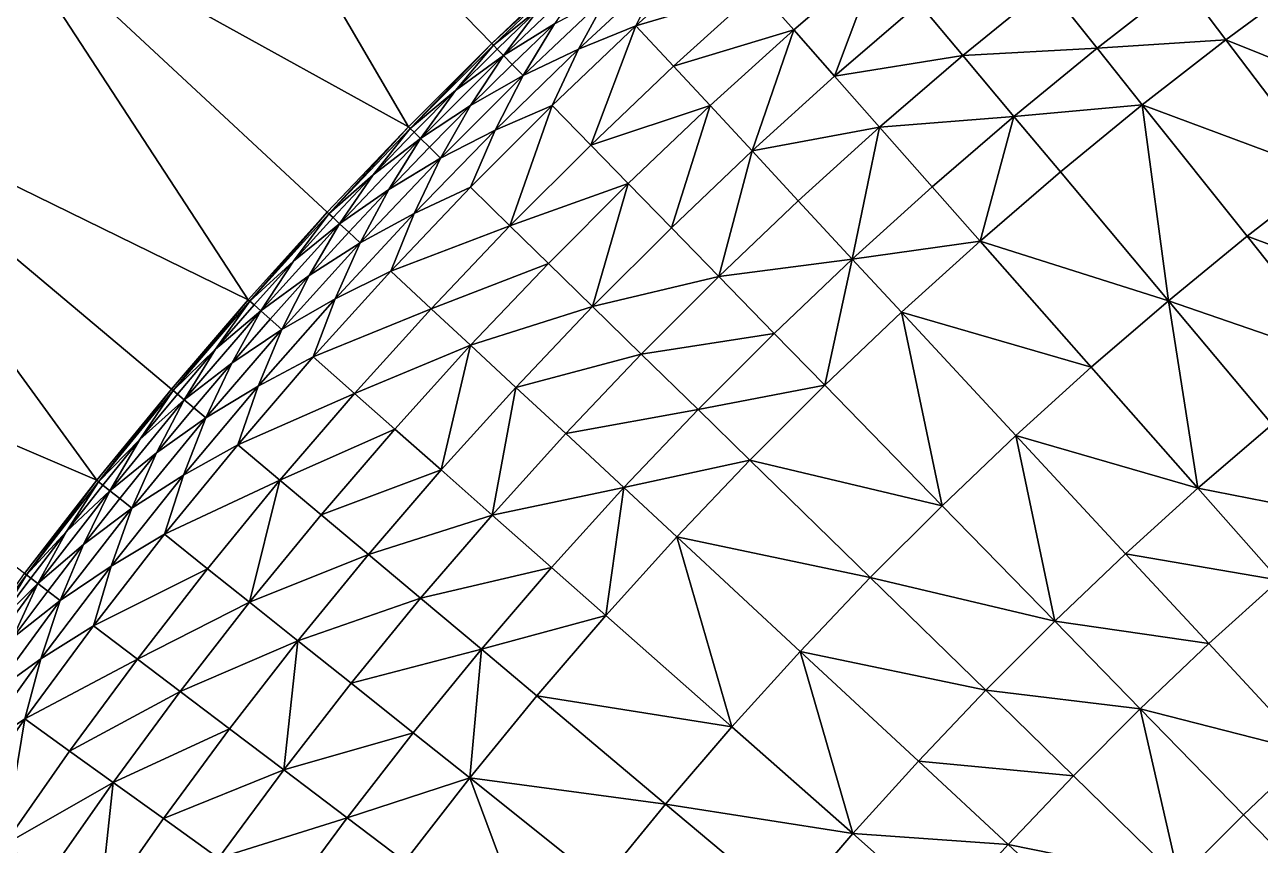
# Model space of a CAD drawing. Header units: millimetres. Extents: x -3750 to 5350, y -3750 to 3750.
# Drawn here: x -1993 to -1339, y 1366 to 1800 of the extents above; entities that cross this region are included whole.
import ezdxf

# ---------------------------------------------------------------- set-up
doc = ezdxf.new("R2010")
doc.units = ezdxf.units.MM
doc.header["$MEASUREMENT"] = 0
doc.layers.add('MESH_3D', color=2, linetype='CONTINUOUS')

msp = doc.modelspace()

# ---------------------------------------------------------------- linework, layer by layer
at = {"layer": 'MESH_3D'}
for points in [[(925.34, 3634.04, 32500), (-2410.45, 2872.67, 32500), (3378.63, -1627.06, 32500)], [(-2410.45, 2872.67, 32500), (-2264.27, -2989.25, 32500), (-1955.38, -3199.84, 32500)], [(3378.63, -1627.06, 32500), (-2410.45, 2872.67, 32500), (-1955.38, -3199.84, 32500)], [(-2015.89, 1870.48, 24200), (-1920.15, 1968.63, 24200), (-1789.67, 1745.59, 24000)], [(-1920.15, 1968.63, 24200), (-1700.43, 1832.63, 24000), (-1745.59, 1789.67, 24000)], [(-1920.15, 1968.63, 24200), (-1745.59, 1789.67, 24000), (-1789.67, 1745.59, 24000)], [(-2106.62, 1767.67, 24200), (-2015.89, 1870.48, 24200), (-1874.45, 1654.21, 24000)], [(-2015.89, 1870.48, 24200), (-1832.63, 1700.43, 24000), (-1874.45, 1654.21, 24000)], [(-2015.89, 1870.48, 24200), (-1789.67, 1745.59, 24000), (-1832.63, 1700.43, 24000)], [(-1669.3, 1799.07, -238.11), (-1623.93, 1840.13, -238.11), (-1604.61, 1818.24, -303.82)], [(-1654.68, 1828.52, -205.25), (-1623.93, 1840.13, -238.11), (-1669.3, 1799.07, -238.11)], [(-1699.63, 1831.76, -38.42), (-1745.59, 1789.67), (-1700.43, 1832.63)], [(-1700.43, 1832.63, 24000), (-1700.43, 1832.63), (-1745.59, 1789.67)], [(-1745.59, 1789.67, 24000), (-1700.43, 1832.63, 24000), (-1745.59, 1789.67)], [(-1744.77, 1788.82, -38.42), (-1745.59, 1789.67), (-1699.63, 1831.76, -38.42)], [(-1720.29, 1808.29, -71.93), (-1744.77, 1788.82, -38.42), (-1699.63, 1831.76, -38.42)], [(-1604.61, 1818.24, -303.82), (-1540.52, 1835.92, -355.73), (-1585.82, 1796.95, -355.73)], [(-1585.82, 1796.95, -355.73), (-1540.52, 1835.92, -355.73), (-1564.18, 1772.43, -406.77)], [(-1540.52, 1835.92, -355.73), (-1519.5, 1810.87, -406.77), (-1564.18, 1772.43, -406.77)], [(-1712.5, 1800.1, -138.74), (-1739.39, 1783.31, -105.25), (-1694.39, 1826.12, -105.25)], [(-1720.29, 1808.29, -71.93), (-1694.39, 1826.12, -105.25), (-1739.39, 1783.31, -105.25)], [(-1699.76, 1786.7, -205.25), (-1684.28, 1815.23, -171.85), (-1654.68, 1828.52, -205.25)], [(-1699.76, 1786.7, -205.25), (-1654.68, 1828.52, -205.25), (-1669.3, 1799.07, -238.11)], [(-1380.26, 1822.2, -506.08), (-1312.04, 1824.93, -547.31), (-1357.13, 1791.65, -547.31)], [(-1357.13, 1791.65, -547.31), (-1312.04, 1824.93, -547.31), (-1260.11, 1752.71, -630.5)], [(-1669.3, 1799.07, -238.11), (-1604.61, 1818.24, -303.82), (-1649.44, 1777.67, -303.82)], [(-1649.44, 1777.67, -303.82), (-1604.61, 1818.24, -303.82), (-1585.82, 1796.95, -355.73)], [(-1519.5, 1810.87, -406.77), (-1451.45, 1820.06, -455.71), (-1496.37, 1783.31, -455.71)], [(-1496.37, 1783.31, -455.71), (-1451.45, 1820.06, -455.71), (-1425.26, 1787.22, -506.08)], [(-1451.45, 1820.06, -455.71), (-1380.26, 1822.2, -506.08), (-1425.26, 1787.22, -506.08)], [(-1425.26, 1787.22, -506.08), (-1380.26, 1822.2, -506.08), (-1357.13, 1791.65, -547.31)], [(-1699.76, 1786.7, -205.25), (-1729.02, 1772.67, -171.85), (-1684.28, 1815.23, -171.85)], [(-1712.5, 1800.1, -138.74), (-1684.28, 1815.23, -171.85), (-1729.02, 1772.67, -171.85)], [(-1742.7, 1786.7, -71.93), (-1744.77, 1788.82, -38.42), (-1720.29, 1808.29, -71.93)], [(-1742.7, 1786.7, -71.93), (-1720.29, 1808.29, -71.93), (-1739.39, 1783.31, -105.25)], [(-1564.18, 1772.43, -406.77), (-1519.5, 1810.87, -406.77), (-1496.37, 1783.31, -455.71)], [(-1734.81, 1778.61, -138.74), (-1739.39, 1783.31, -105.25), (-1712.5, 1800.1, -138.74)], [(-1734.81, 1778.61, -138.74), (-1712.5, 1800.1, -138.74), (-1729.02, 1772.67, -171.85)], [(-1713.63, 1756.9, -238.11), (-1669.3, 1799.07, -238.11), (-1693.25, 1736, -303.82)], [(-1699.76, 1786.7, -205.25), (-1669.3, 1799.07, -238.11), (-1713.63, 1756.9, -238.11)], [(-1669.3, 1799.07, -238.11), (-1649.44, 1777.67, -303.82), (-1693.25, 1736, -303.82)], [(-1649.44, 1777.67, -303.82), (-1585.82, 1796.95, -355.73), (-1630.12, 1756.85, -355.73)], [(-1630.12, 1756.85, -355.73), (-1585.82, 1796.95, -355.73), (-1607.88, 1732.88, -406.77)], [(-1585.82, 1796.95, -355.73), (-1564.18, 1772.43, -406.77), (-1607.88, 1732.88, -406.77)], [(-1425.26, 1787.22, -506.08), (-1357.13, 1791.65, -547.31), (-1401.37, 1757.26, -547.31)], [(-1401.37, 1757.26, -547.31), (-1357.13, 1791.65, -547.31), (-1303.42, 1720.75, -630.5)], [(-1357.13, 1791.65, -547.31), (-1260.11, 1752.71, -630.5), (-1303.42, 1720.75, -630.5)], [(-1788.82, 1744.77, -38.42), (-1789.67, 1745.59), (-1745.59, 1789.67)], [(-1789.67, 1745.59, 24000), (-1745.59, 1789.67, 24000), (-1745.59, 1789.67)], [(-1789.67, 1745.59, 24000), (-1745.59, 1789.67), (-1789.67, 1745.59)], [(-1788.82, 1744.77, -38.42), (-1745.59, 1789.67), (-1744.77, 1788.82, -38.42)], [(-1764.84, 1764.84, -71.93), (-1788.82, 1744.77, -38.42), (-1744.77, 1788.82, -38.42)], [(-1764.84, 1764.84, -71.93), (-1744.77, 1788.82, -38.42), (-1742.7, 1786.7, -71.93)], [(-1764.84, 1764.84, -71.93), (-1742.7, 1786.7, -71.93), (-1739.39, 1783.31, -105.25)], [(-1743.77, 1743.77, -205.25), (-1729.02, 1772.67, -171.85), (-1699.76, 1786.7, -205.25)], [(-1743.77, 1743.77, -205.25), (-1699.76, 1786.7, -205.25), (-1713.63, 1756.9, -238.11)], [(-1496.37, 1783.31, -455.71), (-1425.26, 1787.22, -506.08), (-1469.38, 1751.13, -506.08)], [(-1469.38, 1751.13, -506.08), (-1425.26, 1787.22, -506.08), (-1401.37, 1757.26, -547.31)], [(-1756.84, 1756.84, -138.74), (-1783.31, 1739.39, -105.25), (-1739.39, 1783.31, -105.25)], [(-1764.84, 1764.84, -71.93), (-1739.39, 1783.31, -105.25), (-1783.31, 1739.39, -105.25)], [(-1756.84, 1756.84, -138.74), (-1739.39, 1783.31, -105.25), (-1734.81, 1778.61, -138.74)], [(-1756.84, 1756.84, -138.74), (-1734.81, 1778.61, -138.74), (-1729.02, 1772.67, -171.85)], [(-1564.18, 1772.43, -406.77), (-1496.37, 1783.31, -455.71), (-1540.36, 1745.45, -455.71)], [(-1540.36, 1745.45, -455.71), (-1496.37, 1783.31, -455.71), (-1469.38, 1751.13, -506.08)], [(-1743.77, 1743.77, -205.25), (-1772.67, 1729.02, -171.85), (-1729.02, 1772.67, -171.85)], [(-1756.84, 1756.84, -138.74), (-1729.02, 1772.67, -171.85), (-1772.67, 1729.02, -171.85)], [(-1693.25, 1736, -303.82), (-1649.44, 1777.67, -303.82), (-1630.12, 1756.85, -355.73)], [(-1607.88, 1732.88, -406.77), (-1564.18, 1772.43, -406.77), (-1540.36, 1745.45, -455.71)], [(-2192.11, 1660.46, 24200), (-2106.62, 1767.67, 24200), (-1954.58, 1558.72, 24000)], [(-2106.62, 1767.67, 24200), (-1874.45, 1654.21, 24000), (-1915.11, 1606.97, 24000)], [(-2106.62, 1767.67, 24200), (-1915.11, 1606.97, 24000), (-1954.58, 1558.72, 24000)], [(-1786.7, 1742.7, -71.93), (-1788.82, 1744.77, -38.42), (-1764.84, 1764.84, -71.93)], [(-1786.7, 1742.7, -71.93), (-1764.84, 1764.84, -71.93), (-1783.31, 1739.39, -105.25)], [(-1778.61, 1734.81, -138.74), (-1783.31, 1739.39, -105.25), (-1756.84, 1756.84, -138.74)], [(-1778.61, 1734.81, -138.74), (-1756.84, 1756.84, -138.74), (-1772.67, 1729.02, -171.85)], [(-1756.9, 1713.63, -238.11), (-1713.63, 1756.9, -238.11), (-1736, 1693.25, -303.82)], [(-1743.77, 1743.77, -205.25), (-1713.63, 1756.9, -238.11), (-1756.9, 1713.63, -238.11)], [(-1713.63, 1756.9, -238.11), (-1693.25, 1736, -303.82), (-1736, 1693.25, -303.82)], [(-1693.25, 1736, -303.82), (-1630.12, 1756.85, -355.73), (-1673.41, 1715.67, -355.73)], [(-1673.41, 1715.67, -355.73), (-1630.12, 1756.85, -355.73), (-1650.58, 1692.26, -406.77)], [(-1630.12, 1756.85, -355.73), (-1607.88, 1732.88, -406.77), (-1650.58, 1692.26, -406.77)], [(-1469.38, 1751.13, -506.08), (-1401.37, 1757.26, -547.31), (-1444.74, 1721.78, -547.31)], [(-1444.74, 1721.78, -547.31), (-1401.37, 1757.26, -547.31), (-1387.57, 1653.64, -630.5)], [(-1401.37, 1757.26, -547.31), (-1303.42, 1720.75, -630.5), (-1345.91, 1687.72, -630.5)], [(-1401.37, 1757.26, -547.31), (-1345.91, 1687.72, -630.5), (-1387.57, 1653.64, -630.5)], [(-1540.36, 1745.45, -455.71), (-1469.38, 1751.13, -506.08), (-1512.58, 1713.96, -506.08)], [(-1512.58, 1713.96, -506.08), (-1469.38, 1751.13, -506.08), (-1487.22, 1685.23, -547.31)], [(-1469.38, 1751.13, -506.08), (-1444.74, 1721.78, -547.31), (-1487.22, 1685.23, -547.31)], [(-1831.76, 1699.63, -38.42), (-1832.63, 1700.43), (-1789.67, 1745.59)], [(-1832.63, 1700.43, 24000), (-1789.67, 1745.59, 24000), (-1789.67, 1745.59)], [(-1832.63, 1700.43, 24000), (-1789.67, 1745.59), (-1832.63, 1700.43)], [(-1831.76, 1699.63, -38.42), (-1789.67, 1745.59), (-1788.82, 1744.77, -38.42)], [(-1808.29, 1720.29, -71.93), (-1831.76, 1699.63, -38.42), (-1788.82, 1744.77, -38.42)], [(-1800.1, 1712.5, -138.74), (-1826.12, 1694.39, -105.25), (-1783.31, 1739.39, -105.25)], [(-1808.29, 1720.29, -71.93), (-1783.31, 1739.39, -105.25), (-1826.12, 1694.39, -105.25)], [(-1808.29, 1720.29, -71.93), (-1788.82, 1744.77, -38.42), (-1786.7, 1742.7, -71.93)], [(-1808.29, 1720.29, -71.93), (-1786.7, 1742.7, -71.93), (-1783.31, 1739.39, -105.25)], [(-1800.1, 1712.5, -138.74), (-1783.31, 1739.39, -105.25), (-1778.61, 1734.81, -138.74)], [(-1786.7, 1699.76, -205.25), (-1772.67, 1729.02, -171.85), (-1743.77, 1743.77, -205.25)], [(-1786.7, 1699.76, -205.25), (-1743.77, 1743.77, -205.25), (-1756.9, 1713.63, -238.11)], [(-1607.88, 1732.88, -406.77), (-1540.36, 1745.45, -455.71), (-1583.4, 1706.5, -455.71)], [(-1583.4, 1706.5, -455.71), (-1540.36, 1745.45, -455.71), (-1554.84, 1675.71, -506.08)], [(-1540.36, 1745.45, -455.71), (-1512.58, 1713.96, -506.08), (-1554.84, 1675.71, -506.08)], [(-1800.1, 1712.5, -138.74), (-1778.61, 1734.81, -138.74), (-1772.67, 1729.02, -171.85)], [(-1736, 1693.25, -303.82), (-1693.25, 1736, -303.82), (-1673.41, 1715.67, -355.73)], [(-1650.58, 1692.26, -406.77), (-1607.88, 1732.88, -406.77), (-1625.45, 1666.49, -455.71)], [(-1607.88, 1732.88, -406.77), (-1583.4, 1706.5, -455.71), (-1625.45, 1666.49, -455.71)], [(-1786.7, 1699.76, -205.25), (-1815.23, 1684.28, -171.85), (-1772.67, 1729.02, -171.85)], [(-1800.1, 1712.5, -138.74), (-1772.67, 1729.02, -171.85), (-1815.23, 1684.28, -171.85)], [(-1829.59, 1697.61, -71.93), (-1831.76, 1699.63, -38.42), (-1808.29, 1720.29, -71.93)], [(-1829.59, 1697.61, -71.93), (-1808.29, 1720.29, -71.93), (-1826.12, 1694.39, -105.25)], [(-1487.22, 1685.23, -547.31), (-1444.74, 1721.78, -547.31), (-1387.57, 1653.64, -630.5)], [(-1345.91, 1687.72, -630.5), (-1303.42, 1720.75, -630.5), (-1251.91, 1652.75, -698.41)], [(-1799.07, 1669.3, -238.11), (-1756.9, 1713.63, -238.11), (-1736, 1693.25, -303.82)], [(-1786.7, 1699.76, -205.25), (-1756.9, 1713.63, -238.11), (-1799.07, 1669.3, -238.11)], [(-1736, 1693.25, -303.82), (-1673.41, 1715.67, -355.73), (-1715.67, 1673.41, -355.73)], [(-1715.67, 1673.41, -355.73), (-1673.41, 1715.67, -355.73), (-1692.26, 1650.58, -406.77)], [(-1673.41, 1715.67, -355.73), (-1650.58, 1692.26, -406.77), (-1692.26, 1650.58, -406.77)], [(-1554.84, 1675.71, -506.08), (-1512.58, 1713.96, -506.08), (-1487.22, 1685.23, -547.31)], [(-1821.31, 1689.92, -138.74), (-1826.12, 1694.39, -105.25), (-1800.1, 1712.5, -138.74)], [(-1821.31, 1689.92, -138.74), (-1800.1, 1712.5, -138.74), (-1815.23, 1684.28, -171.85)], [(-1625.45, 1666.49, -455.71), (-1583.4, 1706.5, -455.71), (-1554.84, 1675.71, -506.08)], [(-1873.57, 1653.43, -38.42), (-1874.45, 1654.21), (-1832.63, 1700.43)], [(-1874.45, 1654.21, 24000), (-1832.63, 1700.43, 24000), (-1832.63, 1700.43)], [(-1874.45, 1654.21, 24000), (-1832.63, 1700.43), (-1874.45, 1654.21)], [(-1873.57, 1653.43, -38.42), (-1832.63, 1700.43), (-1831.76, 1699.63, -38.42)], [(-1850.61, 1674.67, -71.93), (-1873.57, 1653.43, -38.42), (-1831.76, 1699.63, -38.42)], [(-1842.23, 1667.09, -138.74), (-1867.8, 1648.34, -105.25), (-1826.12, 1694.39, -105.25)], [(-1850.61, 1674.67, -71.93), (-1826.12, 1694.39, -105.25), (-1867.8, 1648.34, -105.25)], [(-1850.61, 1674.67, -71.93), (-1831.76, 1699.63, -38.42), (-1829.59, 1697.61, -71.93)], [(-1850.61, 1674.67, -71.93), (-1829.59, 1697.61, -71.93), (-1826.12, 1694.39, -105.25)], [(-1842.23, 1667.09, -138.74), (-1826.12, 1694.39, -105.25), (-1821.31, 1689.92, -138.74)], [(-1828.52, 1654.68, -205.25), (-1786.7, 1699.76, -205.25), (-1799.07, 1669.3, -238.11)], [(-1828.52, 1654.68, -205.25), (-1815.23, 1684.28, -171.85), (-1786.7, 1699.76, -205.25)], [(-1842.23, 1667.09, -138.74), (-1821.31, 1689.92, -138.74), (-1815.23, 1684.28, -171.85)], [(-1799.07, 1669.3, -238.11), (-1736, 1693.25, -303.82), (-1777.67, 1649.44, -303.82)], [(-1777.67, 1649.44, -303.82), (-1736, 1693.25, -303.82), (-1715.67, 1673.41, -355.73)], [(-1692.26, 1650.58, -406.77), (-1650.58, 1692.26, -406.77), (-1625.45, 1666.49, -455.71)], [(-1387.57, 1653.64, -630.5), (-1345.91, 1687.72, -630.5), (-1292.73, 1621.03, -698.41)], [(-1345.91, 1687.72, -630.5), (-1251.91, 1652.75, -698.41), (-1292.73, 1621.03, -698.41)], [(-1828.52, 1654.68, -205.25), (-1856.65, 1638.51, -171.85), (-1815.23, 1684.28, -171.85)], [(-1842.23, 1667.09, -138.74), (-1815.23, 1684.28, -171.85), (-1856.65, 1638.51, -171.85)], [(-1554.84, 1675.71, -506.08), (-1487.22, 1685.23, -547.31), (-1528.77, 1647.63, -547.31)], [(-1528.77, 1647.63, -547.31), (-1487.22, 1685.23, -547.31), (-1428.36, 1618.53, -630.5)], [(-1487.22, 1685.23, -547.31), (-1387.57, 1653.64, -630.5), (-1428.36, 1618.53, -630.5)], [(-1871.35, 1651.47, -71.93), (-1873.57, 1653.43, -38.42), (-1850.61, 1674.67, -71.93)], [(-1871.35, 1651.47, -71.93), (-1850.61, 1674.67, -71.93), (-1867.8, 1648.34, -105.25)], [(-1625.45, 1666.49, -455.71), (-1554.84, 1675.71, -506.08), (-1596.13, 1636.43, -506.08)], [(-1596.13, 1636.43, -506.08), (-1554.84, 1675.71, -506.08), (-1569.37, 1609, -547.31)], [(-1554.84, 1675.71, -506.08), (-1528.77, 1647.63, -547.31), (-1569.37, 1609, -547.31)], [(-1840.13, 1623.93, -238.11), (-1799.07, 1669.3, -238.11), (-1777.67, 1649.44, -303.82)], [(-1828.52, 1654.68, -205.25), (-1799.07, 1669.3, -238.11), (-1840.13, 1623.93, -238.11)], [(-1777.67, 1649.44, -303.82), (-1715.67, 1673.41, -355.73), (-1756.85, 1630.12, -355.73)], [(-1756.85, 1630.12, -355.73), (-1715.67, 1673.41, -355.73), (-1692.26, 1650.58, -406.77)], [(-1862.87, 1643.99, -138.74), (-1867.8, 1648.34, -105.25), (-1842.23, 1667.09, -138.74)], [(-1862.87, 1643.99, -138.74), (-1842.23, 1667.09, -138.74), (-1856.65, 1638.51, -171.85)], [(-1692.26, 1650.58, -406.77), (-1625.45, 1666.49, -455.71), (-1666.49, 1625.45, -455.71)], [(-1666.49, 1625.45, -455.71), (-1625.45, 1666.49, -455.71), (-1596.13, 1636.43, -506.08)], [(-2192.11, 1660.46, 24200), (-1954.58, 1558.72, 24000), (-1992.83, 1509.51, 24000)], [(-1914.21, 1606.21, -38.42), (-1915.11, 1606.97), (-1874.45, 1654.21)], [(-1915.11, 1606.97, 24000), (-1874.45, 1654.21, 24000), (-1874.45, 1654.21)], [(-1915.11, 1606.97, 24000), (-1874.45, 1654.21), (-1915.11, 1606.97)], [(-1914.21, 1606.21, -38.42), (-1874.45, 1654.21), (-1873.57, 1653.43, -38.42)], [(-1869.21, 1608.58, -205.25), (-1856.65, 1638.51, -171.85), (-1828.52, 1654.68, -205.25)], [(-1869.21, 1608.58, -205.25), (-1828.52, 1654.68, -205.25), (-1840.13, 1623.93, -238.11)], [(-1891.79, 1628.02, -71.93), (-1914.21, 1606.21, -38.42), (-1873.57, 1653.43, -38.42)], [(-1883.22, 1620.64, -138.74), (-1908.31, 1601.26, -105.25), (-1867.8, 1648.34, -105.25)], [(-1891.79, 1628.02, -71.93), (-1867.8, 1648.34, -105.25), (-1908.31, 1601.26, -105.25)], [(-1891.79, 1628.02, -71.93), (-1873.57, 1653.43, -38.42), (-1871.35, 1651.47, -71.93)], [(-1891.79, 1628.02, -71.93), (-1871.35, 1651.47, -71.93), (-1867.8, 1648.34, -105.25)], [(-1883.22, 1620.64, -138.74), (-1867.8, 1648.34, -105.25), (-1862.87, 1643.99, -138.74)], [(-1840.13, 1623.93, -238.11), (-1777.67, 1649.44, -303.82), (-1818.24, 1604.61, -303.82)], [(-1818.24, 1604.61, -303.82), (-1777.67, 1649.44, -303.82), (-1756.85, 1630.12, -355.73)], [(-1756.85, 1630.12, -355.73), (-1692.26, 1650.58, -406.77), (-1732.88, 1607.88, -406.77)], [(-1732.88, 1607.88, -406.77), (-1692.26, 1650.58, -406.77), (-1666.49, 1625.45, -455.71)], [(-1569.37, 1609, -547.31), (-1528.77, 1647.63, -547.31), (-1507.26, 1545.32, -630.5)], [(-1528.77, 1647.63, -547.31), (-1428.36, 1618.53, -630.5), (-1468.27, 1582.42, -630.5)], [(-1528.77, 1647.63, -547.31), (-1468.27, 1582.42, -630.5), (-1507.26, 1545.32, -630.5)], [(-1428.36, 1618.53, -630.5), (-1387.57, 1653.64, -630.5), (-1371.92, 1554.58, -698.41)], [(-1387.57, 1653.64, -630.5), (-1332.74, 1588.3, -698.41), (-1371.92, 1554.58, -698.41)], [(-1387.57, 1653.64, -630.5), (-1292.73, 1621.03, -698.41), (-1332.74, 1588.3, -698.41)], [(-1883.22, 1620.64, -138.74), (-1862.87, 1643.99, -138.74), (-1856.65, 1638.51, -171.85)], [(-1869.21, 1608.58, -205.25), (-1896.93, 1591.71, -171.85), (-1856.65, 1638.51, -171.85)], [(-1883.22, 1620.64, -138.74), (-1856.65, 1638.51, -171.85), (-1896.93, 1591.71, -171.85)], [(-1666.49, 1625.45, -455.71), (-1596.13, 1636.43, -506.08), (-1636.43, 1596.13, -506.08)], [(-1636.43, 1596.13, -506.08), (-1596.13, 1636.43, -506.08), (-1569.37, 1609, -547.31)], [(-1911.94, 1604.31, -71.93), (-1914.21, 1606.21, -38.42), (-1891.79, 1628.02, -71.93)], [(-1911.94, 1604.31, -71.93), (-1891.79, 1628.02, -71.93), (-1908.31, 1601.26, -105.25)], [(-1818.24, 1604.61, -303.82), (-1756.85, 1630.12, -355.73), (-1796.95, 1585.82, -355.73)], [(-1796.95, 1585.82, -355.73), (-1756.85, 1630.12, -355.73), (-1772.43, 1564.18, -406.77)], [(-1756.85, 1630.12, -355.73), (-1732.88, 1607.88, -406.77), (-1772.43, 1564.18, -406.77)], [(-1880.05, 1577.55, -238.11), (-1840.13, 1623.93, -238.11), (-1818.24, 1604.61, -303.82)], [(-1869.21, 1608.58, -205.25), (-1840.13, 1623.93, -238.11), (-1880.05, 1577.55, -238.11)], [(-1732.88, 1607.88, -406.77), (-1666.49, 1625.45, -455.71), (-1706.5, 1583.4, -455.71)], [(-1706.5, 1583.4, -455.71), (-1666.49, 1625.45, -455.71), (-1636.43, 1596.13, -506.08)], [(-1903.28, 1597.04, -138.74), (-1908.31, 1601.26, -105.25), (-1883.22, 1620.64, -138.74)], [(-1903.28, 1597.04, -138.74), (-1883.22, 1620.64, -138.74), (-1896.93, 1591.71, -171.85)], [(-1468.27, 1582.42, -630.5), (-1428.36, 1618.53, -630.5), (-1371.92, 1554.58, -698.41)], [(-1908.73, 1561.48, -205.25), (-1869.21, 1608.58, -205.25), (-1880.05, 1577.55, -238.11)], [(-1908.73, 1561.48, -205.25), (-1896.93, 1591.71, -171.85), (-1869.21, 1608.58, -205.25)], [(-1636.43, 1596.13, -506.08), (-1569.37, 1609, -547.31), (-1609, 1569.37, -547.31)], [(-1609, 1569.37, -547.31), (-1569.37, 1609, -547.31), (-1507.26, 1545.32, -630.5)], [(-1953.66, 1557.99, -38.42), (-1954.58, 1558.72), (-1915.11, 1606.97)], [(-1954.58, 1558.72, 24000), (-1915.11, 1606.97, 24000), (-1915.11, 1606.97)], [(-1954.58, 1558.72, 24000), (-1915.11, 1606.97), (-1954.58, 1558.72)], [(-1953.66, 1557.99, -38.42), (-1915.11, 1606.97), (-1914.21, 1606.21, -38.42)], [(-1931.79, 1580.35, -71.93), (-1953.66, 1557.99, -38.42), (-1914.21, 1606.21, -38.42)], [(-1931.79, 1580.35, -71.93), (-1914.21, 1606.21, -38.42), (-1911.94, 1604.31, -71.93)], [(-1931.79, 1580.35, -71.93), (-1911.94, 1604.31, -71.93), (-1908.31, 1601.26, -105.25)], [(-1880.05, 1577.55, -238.11), (-1818.24, 1604.61, -303.82), (-1857.68, 1558.78, -303.82)], [(-1857.68, 1558.78, -303.82), (-1818.24, 1604.61, -303.82), (-1796.95, 1585.82, -355.73)], [(-1772.43, 1564.18, -406.77), (-1732.88, 1607.88, -406.77), (-1745.45, 1540.36, -455.71)], [(-1732.88, 1607.88, -406.77), (-1706.5, 1583.4, -455.71), (-1745.45, 1540.36, -455.71)], [(-1923.04, 1573.19, -138.74), (-1947.64, 1553.19, -105.25), (-1908.31, 1601.26, -105.25)], [(-1931.79, 1580.35, -71.93), (-1908.31, 1601.26, -105.25), (-1947.64, 1553.19, -105.25)], [(-1923.04, 1573.19, -138.74), (-1908.31, 1601.26, -105.25), (-1903.28, 1597.04, -138.74)], [(-1923.04, 1573.19, -138.74), (-1903.28, 1597.04, -138.74), (-1896.93, 1591.71, -171.85)], [(-1706.5, 1583.4, -455.71), (-1636.43, 1596.13, -506.08), (-1675.71, 1554.84, -506.08)], [(-1675.71, 1554.84, -506.08), (-1636.43, 1596.13, -506.08), (-1609, 1569.37, -547.31)], [(-1908.73, 1561.48, -205.25), (-1936.02, 1543.92, -171.85), (-1896.93, 1591.71, -171.85)], [(-1923.04, 1573.19, -138.74), (-1896.93, 1591.71, -171.85), (-1936.02, 1543.92, -171.85)], [(-1857.68, 1558.78, -303.82), (-1796.95, 1585.82, -355.73), (-1835.92, 1540.52, -355.73)], [(-1835.92, 1540.52, -355.73), (-1796.95, 1585.82, -355.73), (-1772.43, 1564.18, -406.77)], [(-1745.45, 1540.36, -455.71), (-1706.5, 1583.4, -455.71), (-1675.71, 1554.84, -506.08)], [(-1507.26, 1545.32, -630.5), (-1468.27, 1582.42, -630.5), (-1447.71, 1484.26, -698.41)], [(-1468.27, 1582.42, -630.5), (-1410.25, 1519.89, -698.41), (-1447.71, 1484.26, -698.41)], [(-1468.27, 1582.42, -630.5), (-1371.92, 1554.58, -698.41), (-1410.25, 1519.89, -698.41)], [(-1371.92, 1554.58, -698.41), (-1332.74, 1588.3, -698.41), (-1291.08, 1538.65, -744.25)], [(-1951.34, 1556.14, -71.93), (-1953.66, 1557.99, -38.42), (-1931.79, 1580.35, -71.93)], [(-1951.34, 1556.14, -71.93), (-1931.79, 1580.35, -71.93), (-1947.64, 1553.19, -105.25)], [(-1918.79, 1530.18, -238.11), (-1880.05, 1577.55, -238.11), (-1857.68, 1558.78, -303.82)], [(-1908.73, 1561.48, -205.25), (-1880.05, 1577.55, -238.11), (-1918.79, 1530.18, -238.11)], [(-1942.5, 1549.09, -138.74), (-1947.64, 1553.19, -105.25), (-1923.04, 1573.19, -138.74)], [(-1942.5, 1549.09, -138.74), (-1923.04, 1573.19, -138.74), (-1936.02, 1543.92, -171.85)], [(-1675.71, 1554.84, -506.08), (-1609, 1569.37, -547.31), (-1647.63, 1528.77, -547.31)], [(-1647.63, 1528.77, -547.31), (-1609, 1569.37, -547.31), (-1545.32, 1507.26, -630.5)], [(-1609, 1569.37, -547.31), (-1507.26, 1545.32, -630.5), (-1545.32, 1507.26, -630.5)], [(-1835.92, 1540.52, -355.73), (-1772.43, 1564.18, -406.77), (-1810.87, 1519.5, -406.77)], [(-1810.87, 1519.5, -406.77), (-1772.43, 1564.18, -406.77), (-1745.45, 1540.36, -455.71)], [(-1991.89, 1508.8, -38.42), (-1992.83, 1509.51), (-1954.58, 1558.72)], [(-1954.58, 1558.72, 24000), (-1954.58, 1558.72), (-1992.83, 1509.51)], [(-1992.83, 1509.51, 24000), (-1954.58, 1558.72, 24000), (-1992.83, 1509.51)], [(-1991.89, 1508.8, -38.42), (-1954.58, 1558.72), (-1953.66, 1557.99, -38.42)], [(-1970.59, 1531.69, -71.93), (-1991.89, 1508.8, -38.42), (-1953.66, 1557.99, -38.42)], [(-1970.59, 1531.69, -71.93), (-1953.66, 1557.99, -38.42), (-1951.34, 1556.14, -71.93)], [(-1970.59, 1531.69, -71.93), (-1951.34, 1556.14, -71.93), (-1947.64, 1553.19, -105.25)], [(-1947.07, 1513.41, -205.25), (-1936.02, 1543.92, -171.85), (-1908.73, 1561.48, -205.25)], [(-1947.07, 1513.41, -205.25), (-1908.73, 1561.48, -205.25), (-1918.79, 1530.18, -238.11)], [(-1918.79, 1530.18, -238.11), (-1857.68, 1558.78, -303.82), (-1895.97, 1511.98, -303.82)], [(-1895.97, 1511.98, -303.82), (-1857.68, 1558.78, -303.82), (-1873.76, 1494.27, -355.73)], [(-1857.68, 1558.78, -303.82), (-1835.92, 1540.52, -355.73), (-1873.76, 1494.27, -355.73)], [(-1961.66, 1524.76, -138.74), (-1985.75, 1504.15, -105.25), (-1947.64, 1553.19, -105.25)], [(-1970.59, 1531.69, -71.93), (-1947.64, 1553.19, -105.25), (-1985.75, 1504.15, -105.25)], [(-1961.66, 1524.76, -138.74), (-1947.64, 1553.19, -105.25), (-1942.5, 1549.09, -138.74)], [(-1745.45, 1540.36, -455.71), (-1675.71, 1554.84, -506.08), (-1713.96, 1512.58, -506.08)], [(-1713.96, 1512.58, -506.08), (-1675.71, 1554.84, -506.08), (-1685.23, 1487.22, -547.31)], [(-1675.71, 1554.84, -506.08), (-1647.63, 1528.77, -547.31), (-1685.23, 1487.22, -547.31)], [(-1410.25, 1519.89, -698.41), (-1371.92, 1554.58, -698.41), (-1329.04, 1505.99, -744.25)], [(-1371.92, 1554.58, -698.41), (-1291.08, 1538.65, -744.25), (-1329.04, 1505.99, -744.25)], [(-1947.07, 1513.41, -205.25), (-1973.91, 1495.18, -171.85), (-1936.02, 1543.92, -171.85)], [(-1961.66, 1524.76, -138.74), (-1936.02, 1543.92, -171.85), (-1973.91, 1495.18, -171.85)], [(-1961.66, 1524.76, -138.74), (-1942.5, 1549.09, -138.74), (-1936.02, 1543.92, -171.85)], [(-1545.32, 1507.26, -630.5), (-1507.26, 1545.32, -630.5), (-1447.71, 1484.26, -698.41)], [(-1873.76, 1494.27, -355.73), (-1835.92, 1540.52, -355.73), (-1810.87, 1519.5, -406.77)], [(-1810.87, 1519.5, -406.77), (-1745.45, 1540.36, -455.71), (-1783.31, 1496.37, -455.71)], [(-1783.31, 1496.37, -455.71), (-1745.45, 1540.36, -455.71), (-1713.96, 1512.58, -506.08)], [(-1989.53, 1507.01, -71.93), (-1991.89, 1508.8, -38.42), (-1970.59, 1531.69, -71.93)], [(-1989.53, 1507.01, -71.93), (-1970.59, 1531.69, -71.93), (-1985.75, 1504.15, -105.25)], [(-1956.34, 1481.87, -238.11), (-1918.79, 1530.18, -238.11), (-1895.97, 1511.98, -303.82)], [(-1947.07, 1513.41, -205.25), (-1918.79, 1530.18, -238.11), (-1956.34, 1481.87, -238.11)], [(-1980.52, 1500.18, -138.74), (-1985.75, 1504.15, -105.25), (-1961.66, 1524.76, -138.74)], [(-1980.52, 1500.18, -138.74), (-1961.66, 1524.76, -138.74), (-1973.91, 1495.18, -171.85)], [(-1685.23, 1487.22, -547.31), (-1647.63, 1528.77, -547.31), (-1618.53, 1428.36, -630.5)], [(-1647.63, 1528.77, -547.31), (-1545.32, 1507.26, -630.5), (-1582.42, 1468.27, -630.5)], [(-1647.63, 1528.77, -547.31), (-1582.42, 1468.27, -630.5), (-1618.53, 1428.36, -630.5)], [(-1873.76, 1494.27, -355.73), (-1810.87, 1519.5, -406.77), (-1848.19, 1473.88, -406.77)], [(-1848.19, 1473.88, -406.77), (-1810.87, 1519.5, -406.77), (-1783.31, 1496.37, -455.71)], [(-1447.71, 1484.26, -698.41), (-1410.25, 1519.89, -698.41), (-1366.18, 1472.39, -744.25)], [(-1410.25, 1519.89, -698.41), (-1329.04, 1505.99, -744.25), (-1366.18, 1472.39, -744.25)], [(-1984.19, 1464.4, -205.25), (-1947.07, 1513.41, -205.25), (-1956.34, 1481.87, -238.11)], [(-1984.19, 1464.4, -205.25), (-1973.91, 1495.18, -171.85), (-1947.07, 1513.41, -205.25)], [(-1956.34, 1481.87, -238.11), (-1895.97, 1511.98, -303.82), (-1933.07, 1464.24, -303.82)], [(-1933.07, 1464.24, -303.82), (-1895.97, 1511.98, -303.82), (-1873.76, 1494.27, -355.73)], [(-1783.31, 1496.37, -455.71), (-1713.96, 1512.58, -506.08), (-1751.13, 1469.38, -506.08)], [(-1751.13, 1469.38, -506.08), (-1713.96, 1512.58, -506.08), (-1685.23, 1487.22, -547.31)], [(-2028.89, 1458.67, -38.42), (-1992.83, 1509.51), (-1991.89, 1508.8, -38.42)], [(-2008.16, 1482.09, -71.93), (-2028.89, 1458.67, -38.42), (-1991.89, 1508.8, -38.42)], [(-1999.07, 1475.38, -138.74), (-2022.64, 1454.18, -105.25), (-1985.75, 1504.15, -105.25)], [(-2008.16, 1482.09, -71.93), (-1985.75, 1504.15, -105.25), (-2022.64, 1454.18, -105.25)], [(-2008.16, 1482.09, -71.93), (-1991.89, 1508.8, -38.42), (-1989.53, 1507.01, -71.93)], [(-2008.16, 1482.09, -71.93), (-1989.53, 1507.01, -71.93), (-1985.75, 1504.15, -105.25)], [(-1999.07, 1475.38, -138.74), (-1985.75, 1504.15, -105.25), (-1980.52, 1500.18, -138.74)], [(-1582.42, 1468.27, -630.5), (-1545.32, 1507.26, -630.5), (-1484.26, 1447.71, -698.41)], [(-1545.32, 1507.26, -630.5), (-1447.71, 1484.26, -698.41), (-1484.26, 1447.71, -698.41)], [(-1366.18, 1472.39, -744.25), (-1329.04, 1505.99, -744.25), (-1312.99, 1415.07, -794.3)], [(-1999.07, 1475.38, -138.74), (-1980.52, 1500.18, -138.74), (-1973.91, 1495.18, -171.85)], [(-1984.19, 1464.4, -205.25), (-2010.57, 1445.5, -171.85), (-1973.91, 1495.18, -171.85)], [(-1999.07, 1475.38, -138.74), (-1973.91, 1495.18, -171.85), (-2010.57, 1445.5, -171.85)], [(-1933.07, 1464.24, -303.82), (-1873.76, 1494.27, -355.73), (-1910.43, 1447.1, -355.73)], [(-1910.43, 1447.1, -355.73), (-1873.76, 1494.27, -355.73), (-1848.19, 1473.88, -406.77)], [(-1848.19, 1473.88, -406.77), (-1783.31, 1496.37, -455.71), (-1820.06, 1451.45, -455.71)], [(-1820.06, 1451.45, -455.71), (-1783.31, 1496.37, -455.71), (-1751.13, 1469.38, -506.08)], [(-1751.13, 1469.38, -506.08), (-1685.23, 1487.22, -547.31), (-1721.78, 1444.74, -547.31)], [(-1721.78, 1444.74, -547.31), (-1685.23, 1487.22, -547.31), (-1618.53, 1428.36, -630.5)], [(-1484.26, 1447.71, -698.41), (-1447.71, 1484.26, -698.41), (-1402.46, 1437.87, -744.25)], [(-1447.71, 1484.26, -698.41), (-1366.18, 1472.39, -744.25), (-1402.46, 1437.87, -744.25)], [(-1992.68, 1432.64, -238.11), (-1956.34, 1481.87, -238.11), (-1933.07, 1464.24, -303.82)], [(-1984.19, 1464.4, -205.25), (-1956.34, 1481.87, -238.11), (-1992.68, 1432.64, -238.11)], [(-1910.43, 1447.1, -355.73), (-1848.19, 1473.88, -406.77), (-1884.36, 1427.35, -406.77)], [(-1884.36, 1427.35, -406.77), (-1848.19, 1473.88, -406.77), (-1855.68, 1405.62, -455.71)], [(-1848.19, 1473.88, -406.77), (-1820.06, 1451.45, -455.71), (-1855.68, 1405.62, -455.71)], [(-1402.46, 1437.87, -744.25), (-1366.18, 1472.39, -744.25), (-1312.99, 1415.07, -794.3)], [(-1820.06, 1451.45, -455.71), (-1751.13, 1469.38, -506.08), (-1787.22, 1425.26, -506.08)], [(-1787.22, 1425.26, -506.08), (-1751.13, 1469.38, -506.08), (-1757.26, 1401.37, -547.31)], [(-1751.13, 1469.38, -506.08), (-1721.78, 1444.74, -547.31), (-1757.26, 1401.37, -547.31)], [(-1618.53, 1428.36, -630.5), (-1582.42, 1468.27, -630.5), (-1554.58, 1371.92, -698.41)], [(-1582.42, 1468.27, -630.5), (-1519.89, 1410.25, -698.41), (-1554.58, 1371.92, -698.41)], [(-1582.42, 1468.27, -630.5), (-1484.26, 1447.71, -698.41), (-1519.89, 1410.25, -698.41)], [(-2020.08, 1414.48, -205.25), (-1984.19, 1464.4, -205.25), (-1992.68, 1432.64, -238.11)], [(-2020.08, 1414.48, -205.25), (-2010.57, 1445.5, -171.85), (-1984.19, 1464.4, -205.25)], [(-1992.68, 1432.64, -238.11), (-1933.07, 1464.24, -303.82), (-1968.97, 1415.6, -303.82)], [(-1968.97, 1415.6, -303.82), (-1933.07, 1464.24, -303.82), (-1910.43, 1447.1, -355.73)], [(-1968.97, 1415.6, -303.82), (-1910.43, 1447.1, -355.73), (-1945.91, 1399.02, -355.73)], [(-1945.91, 1399.02, -355.73), (-1910.43, 1447.1, -355.73), (-1884.36, 1427.35, -406.77)], [(-1855.68, 1405.62, -455.71), (-1820.06, 1451.45, -455.71), (-1787.22, 1425.26, -506.08)], [(-1519.89, 1410.25, -698.41), (-1484.26, 1447.71, -698.41), (-1437.87, 1402.46, -744.25)], [(-1484.26, 1447.71, -698.41), (-1402.46, 1437.87, -744.25), (-1437.87, 1402.46, -744.25)], [(-1757.26, 1401.37, -547.31), (-1721.78, 1444.74, -547.31), (-1653.64, 1387.57, -630.5)], [(-1721.78, 1444.74, -547.31), (-1618.53, 1428.36, -630.5), (-1653.64, 1387.57, -630.5)], [(-2027.78, 1382.51, -238.11), (-1992.68, 1432.64, -238.11), (-2003.65, 1366.07, -303.82)], [(-2020.08, 1414.48, -205.25), (-1992.68, 1432.64, -238.11), (-2027.78, 1382.51, -238.11)], [(-1992.68, 1432.64, -238.11), (-1968.97, 1415.6, -303.82), (-2003.65, 1366.07, -303.82)], [(-1437.87, 1402.46, -744.25), (-1402.46, 1437.87, -744.25), (-1381.89, 1347.86, -794.3)], [(-1402.46, 1437.87, -744.25), (-1347.86, 1381.89, -794.3), (-1381.89, 1347.86, -794.3)], [(-1402.46, 1437.87, -744.25), (-1312.99, 1415.07, -794.3), (-1347.86, 1381.89, -794.3)], [(-1945.91, 1399.02, -355.73), (-1884.36, 1427.35, -406.77), (-1919.36, 1379.93, -406.77)], [(-1919.36, 1379.93, -406.77), (-1884.36, 1427.35, -406.77), (-1855.68, 1405.62, -455.71)], [(-1653.64, 1387.57, -630.5), (-1618.53, 1428.36, -630.5), (-1554.58, 1371.92, -698.41)], [(-1855.68, 1405.62, -455.71), (-1787.22, 1425.26, -506.08), (-1822.2, 1380.26, -506.08)], [(-1822.2, 1380.26, -506.08), (-1787.22, 1425.26, -506.08), (-1757.26, 1401.37, -547.31)], [(-2003.65, 1366.07, -303.82), (-1968.97, 1415.6, -303.82), (-1945.91, 1399.02, -355.73)], [(-1347.86, 1381.89, -794.3), (-1312.99, 1415.07, -794.3), (-1291.74, 1324.35, -840.76)], [(-1554.58, 1371.92, -698.41), (-1519.89, 1410.25, -698.41), (-1472.39, 1366.18, -744.25)], [(-1519.89, 1410.25, -698.41), (-1437.87, 1402.46, -744.25), (-1472.39, 1366.18, -744.25)], [(-1919.36, 1379.93, -406.77), (-1855.68, 1405.62, -455.71), (-1890.14, 1358.92, -455.71)], [(-1890.14, 1358.92, -455.71), (-1855.68, 1405.62, -455.71), (-1822.2, 1380.26, -506.08)], [(-1822.2, 1380.26, -506.08), (-1757.26, 1401.37, -547.31), (-1791.65, 1357.13, -547.31)], [(-1791.65, 1357.13, -547.31), (-1757.26, 1401.37, -547.31), (-1720.75, 1303.42, -630.5)], [(-1757.26, 1401.37, -547.31), (-1653.64, 1387.57, -630.5), (-1687.72, 1345.91, -630.5)], [(-1757.26, 1401.37, -547.31), (-1687.72, 1345.91, -630.5), (-1720.75, 1303.42, -630.5)], [(-1472.39, 1366.18, -744.25), (-1437.87, 1402.46, -744.25), (-1381.89, 1347.86, -794.3)], [(-2003.65, 1366.07, -303.82), (-1945.91, 1399.02, -355.73), (-1980.19, 1350.07, -355.73)], [(-1980.19, 1350.07, -355.73), (-1945.91, 1399.02, -355.73), (-1953.17, 1331.65, -406.77)], [(-1945.91, 1399.02, -355.73), (-1919.36, 1379.93, -406.77), (-1953.17, 1331.65, -406.77)], [(-1687.72, 1345.91, -630.5), (-1653.64, 1387.57, -630.5), (-1588.3, 1332.74, -698.41)], [(-1653.64, 1387.57, -630.5), (-1554.58, 1371.92, -698.41), (-1588.3, 1332.74, -698.41)], [(-1953.17, 1331.65, -406.77), (-1919.36, 1379.93, -406.77), (-1890.14, 1358.92, -455.71)], [(-1890.14, 1358.92, -455.71), (-1822.2, 1380.26, -506.08), (-1856.04, 1334.4, -506.08)], [(-1856.04, 1334.4, -506.08), (-1822.2, 1380.26, -506.08), (-1791.65, 1357.13, -547.31)], [(-1381.89, 1347.86, -794.3), (-1347.86, 1381.89, -794.3), (-1291.74, 1324.35, -840.76)], [(-1588.3, 1332.74, -698.41), (-1554.58, 1371.92, -698.41), (-1505.99, 1329.04, -744.25)], [(-1554.58, 1371.92, -698.41), (-1472.39, 1366.18, -744.25), (-1505.99, 1329.04, -744.25)], [(-2037.09, 1315.69, -303.82), (-2003.65, 1366.07, -303.82), (-1980.19, 1350.07, -355.73)], [(-1505.99, 1329.04, -744.25), (-1472.39, 1366.18, -744.25), (-1415.07, 1312.99, -794.3)], [(-1472.39, 1366.18, -744.25), (-1381.89, 1347.86, -794.3), (-1415.07, 1312.99, -794.3)]]:
    msp.add_3dface(points, dxfattribs=at)

doc.saveas('drawing.dxf')
